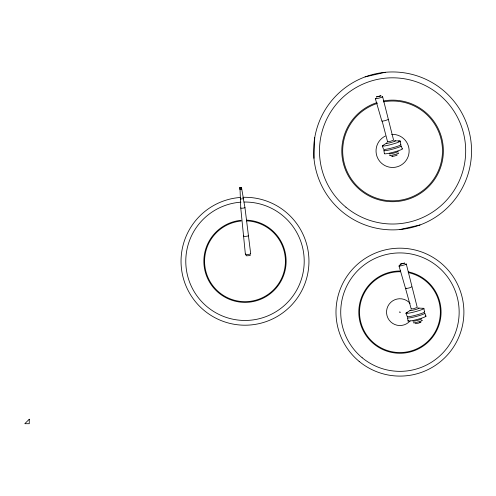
<?xml version="1.0" encoding="UTF-8"?>
<svg xmlns="http://www.w3.org/2000/svg" width="496" height="496" viewBox="0 0 496 496"><rect width="100%" height="100%" fill="white"/><g stroke="black" fill="none" stroke-linecap="round" stroke-linejoin="round"><path stroke-width="0.74" d="M313.962 158.292L314.737 137.69M245.39 254.343L240.765 208.035L240.039 189.218M241.273 189.05L241.763 189.156L239.804 189.36M382.639 96.763L393.595 140.157L390.346 141.335L387.63 141.695M406.298 264.058L417.254 307.452L413.391 308.779L411.469 308.878M415.084 323.69L418.587 323.138L421.017 322.04M240.312 199.026L243.449 198.766L241.763 189.131M382.453 145.737L386.471 143.158M406.112 313.032L410.13 310.453M382.143 121.024L387.581 141.769M406.119 288.176L405.561 288.517L411.24 309.064M392.355 155.98C389.248 157.48 399.075 155.074 397.011 154.777M239.866 188.523L239.463 188.765L241.794 188.362M365.112 76.886A78.963 78.963 0 0 1 470.431 164.145A78.963 78.963 0 0 1 342.203 211.724A78.963 78.963 0 0 1 365.112 76.886L385.212 72.298M399.956 229.536L420.05 224.948M419.678 322.251L420.217 322.146M411.587 286.769C411.246 287.599 407.259 288.492 405.561 288.517L399.026 266.005M395.25 140.808L400.018 141.031M418.909 308.103L423.677 308.326M243.319 198.642L244.95 207.551L250.685 253.729M388.151 119.48L385.479 120.584L381.901 121.222L375.367 98.71M401.171 145.991L402.337 148.899M424.83 313.286L425.996 316.194M382.304 145.967L383.588 149.321A8.922 0.843 -15 0 0 393.328 147.585A8.922 0.843 -15 0 0 400.594 144.584M405.964 313.261L407.247 316.615M400.26 141.155L400.824 144.708M423.919 308.45L424.483 311.996M383.935 150.61L384.381 153.71M407.594 317.905L408.041 321.005M424.254 311.879A8.922 0.843 -15 0 1 416.082 315.121A8.922 0.843 -15 0 1 407.39 316.398M424.595 313.168A8.922 0.843 -15 0 1 416.429 316.411A8.922 0.843 -15 0 1 407.737 317.688M405.548 264.046A3.763 0.353 -15 0 1 404.972 264.703A3.763 0.353 -15 0 1 399.937 265.999A3.763 0.353 -15 0 1 400.16 265.428M421.792 318.854A4.65 0.44 -15 0 1 417.018 320.49A4.65 0.44 -15 0 1 412.889 321.148M423.051 308.314A9.294 0.88 -15 0 1 414.228 311.953A9.294 0.88 -15 0 1 407.545 312.306M418.109 308.146A4.65 0.44 -15 0 1 417.632 308.878A4.65 0.44 -15 0 1 411.624 310.484A4.65 0.44 -15 0 1 410.843 310.087M421.867 320.311A4.65 0.44 -15 0 1 418.395 321.879A4.65 0.44 -15 0 1 413.404 322.667M425.128 316.057A9.294 0.88 -15 0 1 417.241 319.449A9.294 0.88 -15 0 1 408.723 320.453M244.77 207.44A2.108 0.36 -6.4 0 1 243.077 208.128A2.108 0.36 -6.4 0 1 240.808 207.942M250.306 253.555A2.666 0.453 -6.4 0 1 249.73 254.2A2.666 0.453 -6.4 0 1 246.264 254.566A2.666 0.453 -6.4 0 1 245.83 254.02M248.273 235.395A2.666 0.453 -6.4 0 1 247.696 236.046A2.666 0.453 -6.4 0 1 244.23 236.406A2.666 0.453 -6.4 0 1 243.796 235.867M250.195 254.969A2.213 0.372 -6.4 0 1 248.136 255.719A2.213 0.372 -6.4 0 1 246.214 255.384M400.935 145.874A8.922 0.843 -15 0 1 392.77 149.116A8.922 0.843 -15 0 1 384.078 150.393M381.889 96.751A3.763 0.353 -15 0 1 381.505 97.34A3.763 0.353 -15 0 1 376.638 98.648A3.763 0.353 -15 0 1 376.011 98.326M398.083 151.385A4.65 0.44 -15 0 1 393.359 153.196A4.65 0.44 -15 0 1 389.571 153.574M398.412 141.118A9.294 0.88 -15 0 1 392.448 144.156A9.294 0.88 -15 0 1 382.986 145.415M394.45 140.852A4.65 0.44 -15 0 1 393.973 141.583A4.65 0.44 -15 0 1 387.965 143.189A4.65 0.44 -15 0 1 387.184 142.798M398.214 153.016A4.65 0.44 -15 0 1 394.27 154.709A4.65 0.44 -15 0 1 390.011 155.211M402.095 148.775A9.294 0.88 -15 0 1 393.582 152.154A9.294 0.88 -15 0 1 384.53 153.481M410.173 320.794A13.404 13.404 0 0 1 390.761 321.904A13.404 13.404 0 0 1 390.668 302.455A13.404 13.404 0 0 1 410.093 303.385M408.183 272.571A40.418 40.418 0 0 1 431.7 337.131A40.418 40.418 0 0 1 363.419 329.449A40.418 40.418 0 0 1 400.687 271.727M408.332 271.864A41.137 41.137 0 0 1 432.264 337.578A41.137 41.137 0 0 1 362.768 329.759A41.137 41.137 0 0 1 400.706 271.008M246.506 220.856A40.418 40.418 0 0 1 280.128 281.238A40.418 40.418 0 0 1 211.042 283.179A40.418 40.418 0 0 1 241.223 221.005M242.804 197.327A63.959 63.959 0 0 1 301.804 290.637A63.959 63.959 0 0 1 191.555 296.385A63.959 63.959 0 0 1 240.529 197.445M244.094 202.039A59.216 59.216 0 0 1 297.216 289.168A59.216 59.216 0 0 1 195.263 293.39A59.216 59.216 0 0 1 241 202.17M246.537 220.143A41.137 41.137 0 0 1 280.748 281.592A41.137 41.137 0 0 1 210.44 283.569A41.137 41.137 0 0 1 241.155 220.292M391.642 134.397A16.548 16.548 0 0 1 408.208 156.37A16.548 16.548 0 0 1 381.567 163.265A16.548 16.548 0 0 1 385.392 136.016M383.371 101.878A49.898 49.898 0 0 1 440.299 165.503A49.898 49.898 0 0 1 357.523 186.422A49.898 49.898 0 0 1 377.388 103.385M383.464 100.961A50.784 50.784 0 0 1 441.111 165.887A50.784 50.784 0 0 1 356.903 187.054A50.784 50.784 0 0 1 376.997 102.585M239.618 187.643L241.571 187.432L239.667 187.593M399.695 312.052L400.185 312.22L399.695 312.052M376.433 96.956L380.903 95.809L376.433 96.956M400.092 264.25L404.562 263.103L400.092 264.25M29.258 419.244L24.8 423.702L29.258 423.702L29.258 419.244M359.135 361.386A63.959 63.959 0 0 0 462.997 322.846A63.959 63.959 0 0 0 377.692 252.173A63.959 63.959 0 0 0 359.135 361.386M362.161 357.734A59.216 59.216 0 0 0 458.316 322.053A59.216 59.216 0 0 0 379.341 256.618A59.216 59.216 0 0 0 362.161 357.734M345.941 207.21A73.104 73.104 0 0 0 464.653 163.159A73.104 73.104 0 0 0 367.152 82.379A73.104 73.104 0 0 0 345.941 207.21"/></g></svg>
